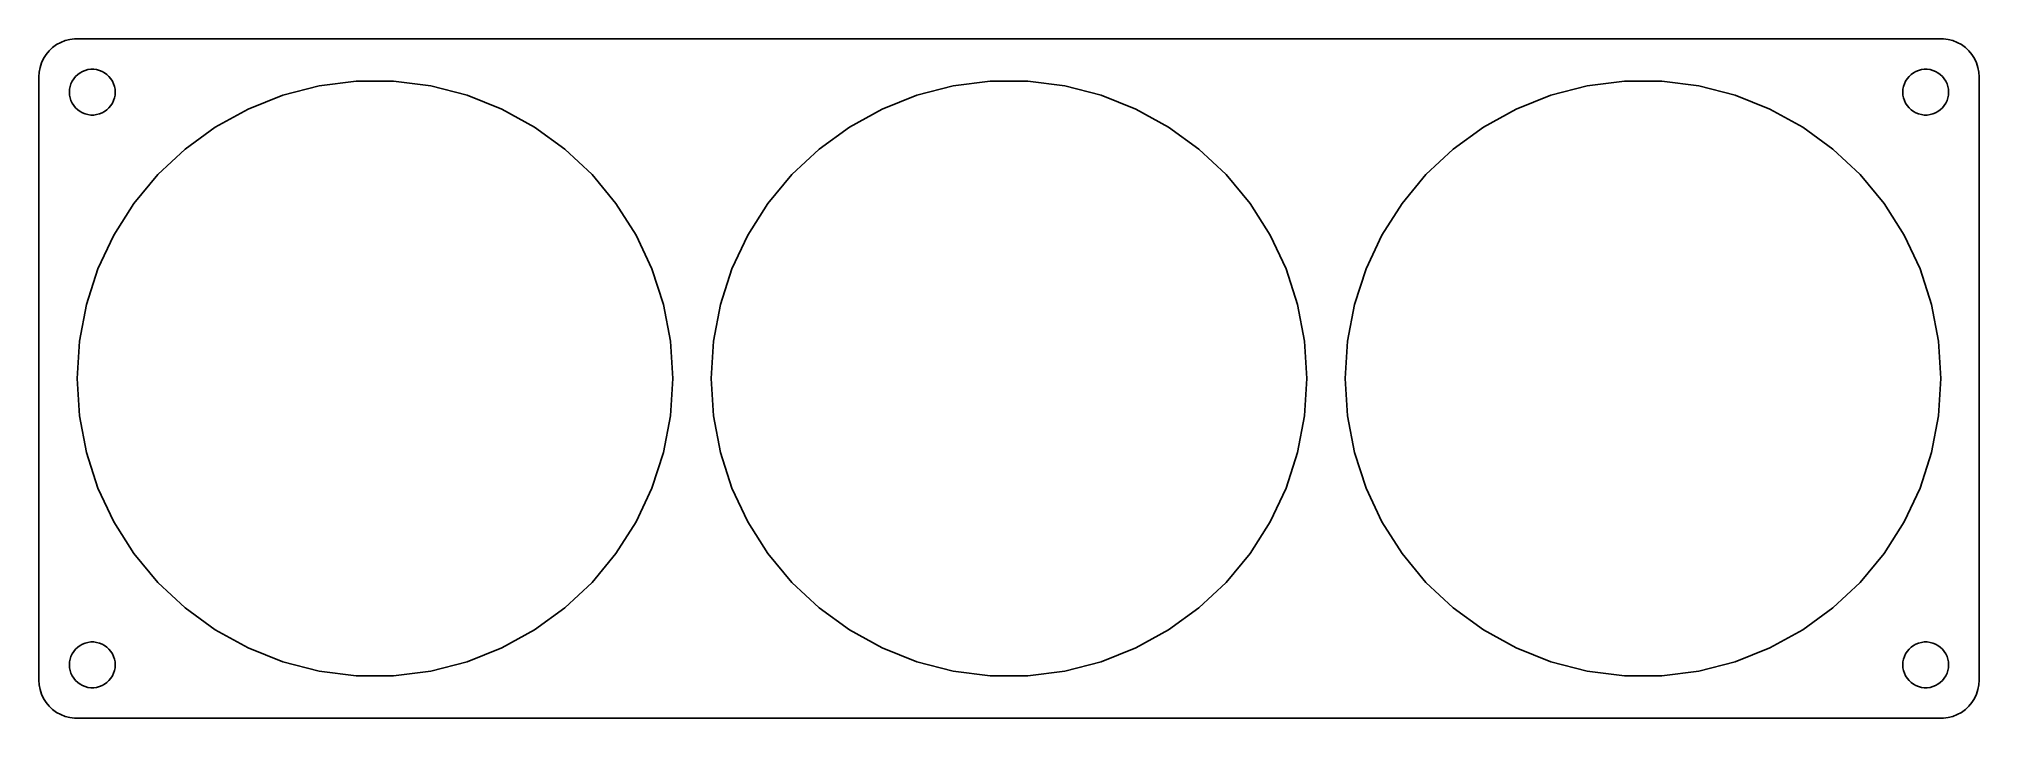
# Model space of a CAD drawing. Header units: metres. Extents: x -127 to 127, y -44 to 44.
import ezdxf

# ---------------------------------------------------------------- set-up
doc = ezdxf.new("R2010")
doc.units = ezdxf.units.M

msp = doc.modelspace()

# ---------------------------------------------------------------- linework, layer by layer
for p, q in [((-125.187, 43.3526), (-125.645, 42.9227)), ((-124.679, 43.7216), (-125.187, 43.3526)), ((-124.129, 44.0241), (-124.679, 43.7216)), ((-123.545, 44.2553), (-124.129, 44.0241)), ((-122.937, 44.4114), (-123.545, 44.2553)), ((-122.314, 44.4901), (-122.937, 44.4114)), ((122.314, 44.4901), (-122.314, 44.4901)), ((122.937, 44.4114), (122.314, 44.4901)), ((123.545, 44.2553), (122.937, 44.4114)), ((124.129, 44.0241), (123.545, 44.2553)), ((124.679, 43.7216), (124.129, 44.0241)), ((125.187, 43.3526), (124.679, 43.7216)), ((125.645, 42.9227), (125.187, 43.3526)), ((-126.843, 40.7434), (-126.961, 40.1267)), ((-126.649, 41.3406), (-126.843, 40.7434)), ((-126.382, 41.9088), (-126.649, 41.3406)), ((-126.045, 42.4389), (-126.382, 41.9088)), ((-125.645, 42.9227), (-126.045, 42.4389)), ((126.045, 42.4389), (125.645, 42.9227)), ((126.382, 41.9088), (126.045, 42.4389)), ((126.649, 41.3406), (126.382, 41.9088)), ((126.843, 40.7434), (126.649, 41.3406)), ((126.961, 40.1267), (126.843, 40.7434)), ((-126.961, 40.1267), (-127, 39.5)), ((-127, 39.5), (-127, -39.5)), ((-122.976, 37.876), (-122.906, 38.2461)), ((-122.906, 38.2461), (-122.789, 38.6044)), ((-122.789, 38.6044), (-122.629, 38.9453)), ((-122.629, 38.9453), (-122.427, 39.2634)), ((-122.427, 39.2634), (-122.187, 39.5536)), ((-122.187, 39.5536), (-121.912, 39.8115)), ((-121.912, 39.8115), (-121.607, 40.033)), ((-121.607, 40.033), (-121.277, 40.2145)), ((-121.277, 40.2145), (-120.927, 40.3532)), ((-120.927, 40.3532), (-120.562, 40.4469)), ((-120.562, 40.4469), (-120.188, 40.4941)), ((-120.188, 40.4941), (-119.812, 40.4941)), ((-119.812, 40.4941), (-119.438, 40.4469)), ((-119.438, 40.4469), (-119.073, 40.3532)), ((-119.073, 40.3532), (-118.723, 40.2145)), ((-118.723, 40.2145), (-118.393, 40.033)), ((-118.393, 40.033), (-118.088, 39.8115)), ((-118.088, 39.8115), (-117.813, 39.5536)), ((-117.813, 39.5536), (-117.573, 39.2634)), ((-117.573, 39.2634), (-117.371, 38.9453)), ((-117.371, 38.9453), (-117.211, 38.6044)), ((-117.211, 38.6044), (-117.094, 38.2461)), ((-117.094, 38.2461), (-117.024, 37.876)), ((-95.0517, 37.0912), (-90.3079, 38.3092)), ((-90.3079, 38.3092), (-85.4488, 38.923)), ((-85.4488, 38.923), (-80.5512, 38.923)), ((-80.5512, 38.923), (-75.6921, 38.3092)), ((-75.6921, 38.3092), (-70.9483, 37.0912)), ((-12.0517, 37.0912), (-7.30786, 38.3092)), ((-7.30786, 38.3092), (-2.44882, 38.923)), ((-2.44882, 38.923), (2.44882, 38.923)), ((2.44882, 38.923), (7.30786, 38.3092)), ((7.30786, 38.3092), (12.0517, 37.0912)), ((70.9483, 37.0912), (75.6921, 38.3092)), ((75.6921, 38.3092), (80.5512, 38.923)), ((80.5512, 38.923), (85.4488, 38.923)), ((85.4488, 38.923), (90.3079, 38.3092)), ((90.3079, 38.3092), (95.0517, 37.0912)), ((117.024, 37.876), (117.094, 38.2461)), ((117.094, 38.2461), (117.211, 38.6044)), ((117.211, 38.6044), (117.371, 38.9453)), ((117.371, 38.9453), (117.573, 39.2634)), ((117.573, 39.2634), (117.813, 39.5536)), ((117.813, 39.5536), (118.088, 39.8115)), ((118.088, 39.8115), (118.393, 40.033)), ((118.393, 40.033), (118.723, 40.2145)), ((118.723, 40.2145), (119.073, 40.3532)), ((119.073, 40.3532), (119.438, 40.4469)), ((119.438, 40.4469), (119.812, 40.4941)), ((119.812, 40.4941), (120.188, 40.4941)), ((120.188, 40.4941), (120.562, 40.4469)), ((120.562, 40.4469), (120.927, 40.3532)), ((120.927, 40.3532), (121.277, 40.2145)), ((121.277, 40.2145), (121.607, 40.033)), ((121.607, 40.033), (121.912, 39.8115)), ((121.912, 39.8115), (122.187, 39.5536)), ((122.187, 39.5536), (122.427, 39.2634)), ((122.427, 39.2634), (122.629, 38.9453)), ((122.629, 38.9453), (122.789, 38.6044)), ((122.789, 38.6044), (122.906, 38.2461)), ((122.906, 38.2461), (122.976, 37.876)), ((127, 39.5), (126.961, 40.1267)), ((127, -39.5), (127, 39.5)), ((-123, 37.5), (-122.976, 37.876)), ((-122.976, 37.124), (-123, 37.5)), ((-122.906, 36.7539), (-122.976, 37.124)), ((-122.789, 36.3956), (-122.906, 36.7539)), ((-122.629, 36.0547), (-122.789, 36.3956)), ((-122.427, 35.7366), (-122.629, 36.0547)), ((-122.187, 35.4464), (-122.427, 35.7366)), ((-117.573, 35.7366), (-117.813, 35.4464)), ((-117.371, 36.0547), (-117.573, 35.7366)), ((-117.211, 36.3956), (-117.371, 36.0547)), ((-117.094, 36.7539), (-117.211, 36.3956)), ((-117.024, 37.124), (-117.094, 36.7539)), ((-117.024, 37.876), (-117, 37.5)), ((-117, 37.5), (-117.024, 37.124)), ((-99.6054, 35.2883), (-95.0517, 37.0912)), ((-70.9483, 37.0912), (-66.3946, 35.2883)), ((-16.6054, 35.2883), (-12.0517, 37.0912)), ((12.0517, 37.0912), (16.6054, 35.2883)), ((66.3946, 35.2883), (70.9483, 37.0912)), ((95.0517, 37.0912), (99.6054, 35.2883)), ((117, 37.5), (117.024, 37.876)), ((117.024, 37.124), (117, 37.5)), ((117.094, 36.7539), (117.024, 37.124)), ((117.211, 36.3956), (117.094, 36.7539)), ((117.371, 36.0547), (117.211, 36.3956)), ((117.573, 35.7366), (117.371, 36.0547)), ((117.813, 35.4464), (117.573, 35.7366)), ((122.427, 35.7366), (122.187, 35.4464)), ((122.629, 36.0547), (122.427, 35.7366)), ((122.789, 36.3956), (122.629, 36.0547)), ((122.906, 36.7539), (122.789, 36.3956)), ((122.976, 37.124), (122.906, 36.7539)), ((122.976, 37.876), (123, 37.5)), ((123, 37.5), (122.976, 37.124)), ((-121.912, 35.1885), (-122.187, 35.4464)), ((-121.607, 34.967), (-121.912, 35.1885)), ((-121.277, 34.7855), (-121.607, 34.967)), ((-120.927, 34.6468), (-121.277, 34.7855)), ((-120.562, 34.5531), (-120.927, 34.6468)), ((-120.188, 34.5059), (-120.562, 34.5531)), ((-119.812, 34.5059), (-120.188, 34.5059)), ((-119.438, 34.5531), (-119.812, 34.5059)), ((-119.073, 34.6468), (-119.438, 34.5531)), ((-118.723, 34.7855), (-119.073, 34.6468)), ((-118.393, 34.967), (-118.723, 34.7855)), ((-118.088, 35.1885), (-118.393, 34.967)), ((-117.813, 35.4464), (-118.088, 35.1885)), ((-103.897, 32.9288), (-99.6054, 35.2883)), ((-66.3946, 35.2883), (-62.1028, 32.9288)), ((-20.8972, 32.9288), (-16.6054, 35.2883)), ((16.6054, 35.2883), (20.8972, 32.9288)), ((62.1028, 32.9288), (66.3946, 35.2883)), ((99.6054, 35.2883), (103.897, 32.9288)), ((118.088, 35.1885), (117.813, 35.4464)), ((118.393, 34.967), (118.088, 35.1885)), ((118.723, 34.7855), (118.393, 34.967)), ((119.073, 34.6468), (118.723, 34.7855)), ((119.438, 34.5531), (119.073, 34.6468)), ((119.812, 34.5059), (119.438, 34.5531)), ((120.188, 34.5059), (119.812, 34.5059)), ((120.562, 34.5531), (120.188, 34.5059)), ((120.927, 34.6468), (120.562, 34.5531)), ((121.277, 34.7855), (120.927, 34.6468)), ((121.607, 34.967), (121.277, 34.7855)), ((121.912, 35.1885), (121.607, 34.967)), ((122.187, 35.4464), (121.912, 35.1885)), ((-107.86, 30.05), (-103.897, 32.9288)), ((-62.1028, 32.9288), (-58.1405, 30.05)), ((-24.8595, 30.05), (-20.8972, 32.9288)), ((20.8972, 32.9288), (24.8595, 30.05)), ((58.1405, 30.05), (62.1028, 32.9288)), ((103.897, 32.9288), (107.86, 30.05)), ((-111.43, 26.6973), (-107.86, 30.05)), ((-58.1405, 30.05), (-54.5702, 26.6973)), ((-28.4298, 26.6973), (-24.8595, 30.05)), ((24.8595, 30.05), (28.4298, 26.6973)), ((54.5702, 26.6973), (58.1405, 30.05)), ((107.86, 30.05), (111.43, 26.6973)), ((-114.552, 22.9236), (-111.43, 26.6973)), ((-54.5702, 26.6973), (-51.4483, 22.9236)), ((-31.5517, 22.9236), (-28.4298, 26.6973)), ((28.4298, 26.6973), (31.5517, 22.9236)), ((51.4483, 22.9236), (54.5702, 26.6973)), ((111.43, 26.6973), (114.552, 22.9236)), ((-117.176, 18.7884), (-114.552, 22.9236)), ((-51.4483, 22.9236), (-48.824, 18.7884)), ((-34.1759, 18.7884), (-31.5517, 22.9236)), ((31.5517, 22.9236), (34.1759, 18.7884)), ((48.824, 18.7884), (51.4483, 22.9236)), ((114.552, 22.9236), (117.176, 18.7884)), ((-119.261, 14.3569), (-117.176, 18.7884)), ((-48.824, 18.7884), (-46.7387, 14.3569)), ((-36.2613, 14.3569), (-34.1759, 18.7884)), ((34.1759, 18.7884), (36.2613, 14.3569)), ((46.7387, 14.3569), (48.824, 18.7884)), ((117.176, 18.7884), (119.261, 14.3569)), ((-120.775, 9.6989), (-119.261, 14.3569)), ((-46.7387, 14.3569), (-45.2253, 9.6989)), ((-37.7747, 9.6989), (-36.2613, 14.3569)), ((36.2613, 14.3569), (37.7747, 9.6989)), ((45.2253, 9.6989), (46.7387, 14.3569)), ((119.261, 14.3569), (120.775, 9.6989)), ((-121.692, 4.88799), (-120.775, 9.6989)), ((-45.2253, 9.6989), (-44.3075, 4.88799)), ((-38.6925, 4.88799), (-37.7747, 9.6989)), ((37.7747, 9.6989), (38.6925, 4.88799)), ((44.3075, 4.88799), (45.2253, 9.6989)), ((120.775, 9.6989), (121.692, 4.88799)), ((-122, 0), (-121.692, 4.88799)), ((-44.3075, 4.88799), (-44, 0)), ((-39, 0), (-38.6925, 4.88799)), ((38.6925, 4.88799), (39, 0)), ((44, 0), (44.3075, 4.88799)), ((121.692, 4.88799), (122, 0)), ((-121.692, -4.88799), (-122, 0)), ((-44, 0), (-44.3075, -4.88799)), ((-38.6925, -4.88799), (-39, 0)), ((39, 0), (38.6925, -4.88799)), ((44.3075, -4.88799), (44, 0)), ((122, 0), (121.692, -4.88799)), ((-120.775, -9.6989), (-121.692, -4.88799)), ((-44.3075, -4.88799), (-45.2253, -9.6989)), ((-37.7747, -9.6989), (-38.6925, -4.88799)), ((38.6925, -4.88799), (37.7747, -9.6989)), ((45.2253, -9.6989), (44.3075, -4.88799)), ((121.692, -4.88799), (120.775, -9.6989)), ((-119.261, -14.3569), (-120.775, -9.6989)), ((-45.2253, -9.6989), (-46.7387, -14.3569)), ((-36.2613, -14.3569), (-37.7747, -9.6989)), ((37.7747, -9.6989), (36.2613, -14.3569)), ((46.7387, -14.3569), (45.2253, -9.6989)), ((120.775, -9.6989), (119.261, -14.3569)), ((-117.176, -18.7884), (-119.261, -14.3569)), ((-46.7387, -14.3569), (-48.824, -18.7884)), ((-34.1759, -18.7884), (-36.2613, -14.3569)), ((36.2613, -14.3569), (34.1759, -18.7884)), ((48.824, -18.7884), (46.7387, -14.3569)), ((119.261, -14.3569), (117.176, -18.7884)), ((-114.552, -22.9236), (-117.176, -18.7884)), ((-48.824, -18.7884), (-51.4483, -22.9236)), ((-31.5517, -22.9236), (-34.1759, -18.7884)), ((34.1759, -18.7884), (31.5517, -22.9236)), ((51.4483, -22.9236), (48.824, -18.7884)), ((117.176, -18.7884), (114.552, -22.9236)), ((-111.43, -26.6973), (-114.552, -22.9236)), ((-51.4483, -22.9236), (-54.5702, -26.6973)), ((-28.4298, -26.6973), (-31.5517, -22.9236)), ((31.5517, -22.9236), (28.4298, -26.6973)), ((54.5702, -26.6973), (51.4483, -22.9236)), ((114.552, -22.9236), (111.43, -26.6973)), ((-107.86, -30.05), (-111.43, -26.6973)), ((-54.5702, -26.6973), (-58.1405, -30.05)), ((-24.8595, -30.05), (-28.4298, -26.6973)), ((28.4298, -26.6973), (24.8595, -30.05)), ((58.1405, -30.05), (54.5702, -26.6973)), ((111.43, -26.6973), (107.86, -30.05)), ((-103.897, -32.9288), (-107.86, -30.05)), ((-58.1405, -30.05), (-62.1028, -32.9288)), ((-20.8972, -32.9288), (-24.8595, -30.05)), ((24.8595, -30.05), (20.8972, -32.9288)), ((62.1028, -32.9288), (58.1405, -30.05)), ((107.86, -30.05), (103.897, -32.9288)), ((-99.6054, -35.2883), (-103.897, -32.9288)), ((-62.1028, -32.9288), (-66.3946, -35.2883)), ((-16.6054, -35.2883), (-20.8972, -32.9288)), ((20.8972, -32.9288), (16.6054, -35.2883)), ((66.3946, -35.2883), (62.1028, -32.9288)), ((103.897, -32.9288), (99.6054, -35.2883)), ((-122.427, -35.7366), (-122.187, -35.4464)), ((-122.187, -35.4464), (-121.912, -35.1885)), ((-121.912, -35.1885), (-121.607, -34.967)), ((-121.607, -34.967), (-121.277, -34.7855)), ((-121.277, -34.7855), (-120.927, -34.6468)), ((-120.927, -34.6468), (-120.562, -34.5531)), ((-120.562, -34.5531), (-120.188, -34.5059)), ((-120.188, -34.5059), (-119.812, -34.5059)), ((-119.812, -34.5059), (-119.438, -34.5531)), ((-119.438, -34.5531), (-119.073, -34.6468)), ((-119.073, -34.6468), (-118.723, -34.7855)), ((-118.723, -34.7855), (-118.393, -34.967)), ((-118.393, -34.967), (-118.088, -35.1885)), ((-118.088, -35.1885), (-117.813, -35.4464)), ((-117.813, -35.4464), (-117.573, -35.7366)), ((-95.0517, -37.0912), (-99.6054, -35.2883)), ((-66.3946, -35.2883), (-70.9483, -37.0912)), ((-12.0517, -37.0912), (-16.6054, -35.2883)), ((16.6054, -35.2883), (12.0517, -37.0912)), ((70.9483, -37.0912), (66.3946, -35.2883)), ((99.6054, -35.2883), (95.0517, -37.0912)), ((117.573, -35.7366), (117.813, -35.4464)), ((117.813, -35.4464), (118.088, -35.1885)), ((118.088, -35.1885), (118.393, -34.967)), ((118.393, -34.967), (118.723, -34.7855)), ((118.723, -34.7855), (119.073, -34.6468)), ((119.073, -34.6468), (119.438, -34.5531)), ((119.438, -34.5531), (119.812, -34.5059)), ((119.812, -34.5059), (120.188, -34.5059)), ((120.188, -34.5059), (120.562, -34.5531)), ((120.562, -34.5531), (120.927, -34.6468)), ((120.927, -34.6468), (121.277, -34.7855)), ((121.277, -34.7855), (121.607, -34.967)), ((121.607, -34.967), (121.912, -35.1885)), ((121.912, -35.1885), (122.187, -35.4464)), ((122.187, -35.4464), (122.427, -35.7366)), ((-123, -37.5), (-122.976, -37.124)), ((-122.976, -37.876), (-123, -37.5)), ((-122.976, -37.124), (-122.906, -36.7539)), ((-122.906, -38.2461), (-122.976, -37.876)), ((-122.906, -36.7539), (-122.789, -36.3956)), ((-122.789, -36.3956), (-122.629, -36.0547)), ((-122.629, -36.0547), (-122.427, -35.7366)), ((-117.573, -35.7366), (-117.371, -36.0547)), ((-117.371, -36.0547), (-117.211, -36.3956)), ((-117.211, -36.3956), (-117.094, -36.7539)), ((-117.094, -36.7539), (-117.024, -37.124)), ((-117.024, -37.876), (-117.094, -38.2461)), ((-117.024, -37.124), (-117, -37.5)), ((-117, -37.5), (-117.024, -37.876)), ((-90.3079, -38.3092), (-95.0517, -37.0912)), ((-70.9483, -37.0912), (-75.6921, -38.3092)), ((-7.30786, -38.3092), (-12.0517, -37.0912)), ((12.0517, -37.0912), (7.30786, -38.3092)), ((75.6921, -38.3092), (70.9483, -37.0912)), ((95.0517, -37.0912), (90.3079, -38.3092)), ((117, -37.5), (117.024, -37.124)), ((117.024, -37.876), (117, -37.5)), ((117.024, -37.124), (117.094, -36.7539)), ((117.094, -38.2461), (117.024, -37.876)), ((117.094, -36.7539), (117.211, -36.3956)), ((117.211, -36.3956), (117.371, -36.0547)), ((117.371, -36.0547), (117.573, -35.7366)), ((122.427, -35.7366), (122.629, -36.0547)), ((122.629, -36.0547), (122.789, -36.3956)), ((122.789, -36.3956), (122.906, -36.7539)), ((122.906, -36.7539), (122.976, -37.124)), ((122.976, -37.876), (122.906, -38.2461)), ((122.976, -37.124), (123, -37.5)), ((123, -37.5), (122.976, -37.876)), ((-127, -39.5), (-126.961, -40.1267)), ((-126.961, -40.1267), (-126.843, -40.7434)), ((-122.789, -38.6044), (-122.906, -38.2461)), ((-122.629, -38.9453), (-122.789, -38.6044)), ((-122.427, -39.2634), (-122.629, -38.9453)), ((-122.187, -39.5536), (-122.427, -39.2634)), ((-121.912, -39.8115), (-122.187, -39.5536)), ((-121.607, -40.033), (-121.912, -39.8115)), ((-121.277, -40.2145), (-121.607, -40.033)), ((-120.927, -40.3532), (-121.277, -40.2145)), ((-120.562, -40.4469), (-120.927, -40.3532)), ((-120.188, -40.4941), (-120.562, -40.4469)), ((-119.812, -40.4941), (-120.188, -40.4941)), ((-119.438, -40.4469), (-119.812, -40.4941)), ((-119.073, -40.3532), (-119.438, -40.4469)), ((-118.723, -40.2145), (-119.073, -40.3532)), ((-118.393, -40.033), (-118.723, -40.2145)), ((-118.088, -39.8115), (-118.393, -40.033)), ((-117.813, -39.5536), (-118.088, -39.8115)), ((-117.573, -39.2634), (-117.813, -39.5536)), ((-117.371, -38.9453), (-117.573, -39.2634)), ((-117.211, -38.6044), (-117.371, -38.9453)), ((-117.094, -38.2461), (-117.211, -38.6044)), ((-85.4488, -38.923), (-90.3079, -38.3092)), ((-80.5512, -38.923), (-85.4488, -38.923)), ((-75.6921, -38.3092), (-80.5512, -38.923)), ((-2.44882, -38.923), (-7.30786, -38.3092)), ((2.44882, -38.923), (-2.44882, -38.923)), ((7.30786, -38.3092), (2.44882, -38.923)), ((80.5512, -38.923), (75.6921, -38.3092)), ((85.4488, -38.923), (80.5512, -38.923)), ((90.3079, -38.3092), (85.4488, -38.923)), ((117.211, -38.6044), (117.094, -38.2461)), ((117.371, -38.9453), (117.211, -38.6044)), ((117.573, -39.2634), (117.371, -38.9453)), ((117.813, -39.5536), (117.573, -39.2634)), ((118.088, -39.8115), (117.813, -39.5536)), ((118.393, -40.033), (118.088, -39.8115)), ((118.723, -40.2145), (118.393, -40.033)), ((119.073, -40.3532), (118.723, -40.2145)), ((119.438, -40.4469), (119.073, -40.3532)), ((119.812, -40.4941), (119.438, -40.4469)), ((120.188, -40.4941), (119.812, -40.4941)), ((120.562, -40.4469), (120.188, -40.4941)), ((120.927, -40.3532), (120.562, -40.4469)), ((121.277, -40.2145), (120.927, -40.3532)), ((121.607, -40.033), (121.277, -40.2145)), ((121.912, -39.8115), (121.607, -40.033)), ((122.187, -39.5536), (121.912, -39.8115)), ((122.427, -39.2634), (122.187, -39.5536)), ((122.629, -38.9453), (122.427, -39.2634)), ((122.789, -38.6044), (122.629, -38.9453)), ((122.906, -38.2461), (122.789, -38.6044)), ((126.843, -40.7434), (126.961, -40.1267)), ((126.961, -40.1267), (127, -39.5)), ((-126.843, -40.7434), (-126.649, -41.3406)), ((-126.649, -41.3406), (-126.382, -41.9088)), ((-126.382, -41.9088), (-126.045, -42.4389)), ((-126.045, -42.4389), (-125.645, -42.9227)), ((-125.645, -42.9227), (-125.187, -43.3526)), ((125.187, -43.3526), (125.645, -42.9227)), ((125.645, -42.9227), (126.045, -42.4389)), ((126.045, -42.4389), (126.382, -41.9088)), ((126.382, -41.9088), (126.649, -41.3406)), ((126.649, -41.3406), (126.843, -40.7434)), ((-125.187, -43.3526), (-124.679, -43.7216)), ((-124.679, -43.7216), (-124.129, -44.0241)), ((-124.129, -44.0241), (-123.545, -44.2553)), ((-123.545, -44.2553), (-122.937, -44.4114)), ((-122.937, -44.4114), (-122.314, -44.4901)), ((-122.314, -44.4901), (122.314, -44.4901)), ((122.314, -44.4901), (122.937, -44.4114)), ((122.937, -44.4114), (123.545, -44.2553)), ((123.545, -44.2553), (124.129, -44.0241)), ((124.129, -44.0241), (124.679, -43.7216)), ((124.679, -43.7216), (125.187, -43.3526))]:
    msp.add_line(p, q)

doc.saveas('drawing.dxf')
